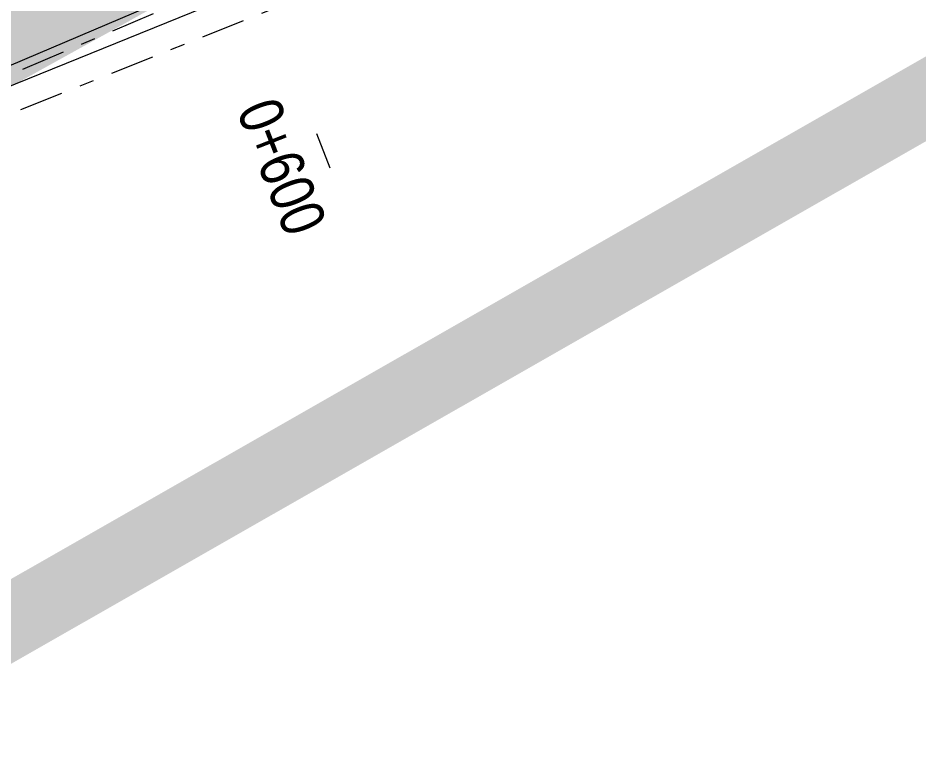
# Model space of a CAD drawing. Header units: metres. Extents: x -703672 to 3951284, y -4124475 to 4104628.
# Drawn here: x 327516.36 to 327540.8, y 4104354.27 to 4104374.45 of the extents above; entities that cross this region are included whole.
import ezdxf

# ---------------------------------------------------------------- set-up
doc = ezdxf.new("R2010")
doc.units = ezdxf.units.M
doc.header["$MEASUREMENT"] = 0
doc.linetypes.add('DGN Style 7', pattern=[2.6567653376214695, 1.195544401929661, -0.5313530675242938, 0.3985148006432204, -0.5313530675242938])
for name, color, linetype, lineweight in [('C-ALGN-STAT1', 8, 'Continuous', 0), ('C-ANNO-TEXT', 7, 'Continuous', 25), ('C-PROP-BASE', 2, 'CONLMT', 0), ('V-DTCH-CNTR', 252, 'DGN Style 7', 0), ('V-DTCH-TOP~', 252, 'Continuous', 0)]:
    doc.layers.add(name, color=color, linetype=linetype, lineweight=lineweight)
doc.styles.add('Style-ENGINEERING', font='ENGINEERING.shx')
doc.linetypes.add('CONLMT', pattern='A,0.10417,-0.00902625,[2,dgnlstyle-tsaec.shx,S=4.133597883597883e-05,R=0,X=0,Y=0],-0.00902625', length=0.1222225)

msp = doc.modelspace()

# ---------------------------------------------------------------- linework, layer by layer
at = {"layer": 'C-ALGN-STAT1', "transparency": 33554661, "flags": 128}
msp.add_lwpolyline([(327524.4540734461, 4104371.313188157), (327524.8179907667, 4104370.381756902)], dxfattribs=at)
at = {"layer": 'C-ANNO-TEXT', "color": 1, "lineweight": -2, "ltscale": 0.6, "const_width": 2}
for points in [[(327467.2386248326, 4103797.2247401), (327156.8648356255, 4103761.373978369), (326979.0661552008, 4103502.615700151), (326871.4499485465, 4103518.203972804), (326865.2079128604, 4103607.054358139), (326922.9155558757, 4103790.989934454), (327072.6458671009, 4104048.19014053), (327277.7320847269, 4104241.620140299), (327549.8820684357, 4104392.415849384)], [(327554.8350382773, 4104380.16774108), (327275.3480059607, 4104220.406195212), (327093.3818080015, 4104047.583524398), (327001.8950954843, 4103885.810832099), (326940.431142319, 4103781.08774414), (326891.8948100628, 4103650.048591174), (326879.9189725379, 4103599.019840731), (326881.1756962286, 4103522.160821603), (327011.0294437818, 4103497.589092612), (327253.4385069069, 4103456.857713948), (327544.716564442, 4103334.973178718), (327826.9203376779, 4103396.417603671), (327953.6137947738, 4102865.62848762), (328093.7569675464, 4102751.786021037), (328281.8958965763, 4102788.880219985)]]:
    msp.add_lwpolyline(points, dxfattribs=at)
at = {"layer": 'C-PROP-BASE', "color": 251, "linetype": 'DGN Style 7'}
msp.add_lwpolyline([(327263.0649347309, 4104223.844712024), (327317.2629347312, 4104265.886712024), (327324.1439347306, 4104267.327712024), (327346.295934731, 4104283.187712024), (327359.1729347316, 4104291.346712023), (327404.228934731, 4104316.905712025), (327431.098934731, 4104331.651712024), (327456.9859347312, 4104345.905712024), (327477.924934731, 4104355.735712023), (327513.9689347306, 4104370.973712026), (327551.2589347312, 4104385.915712024), (327568.9209347306, 4104392.436712024), (327579.5709347305, 4104394.402712024), (327583.3059347307, 4104395.516712025), (327593.9229347308, 4104399.284712024), (327608.7339347306, 4104403.544712024), (327619.4377330072, 4104406.975873606), (327628.1663090148, 4104409.771393605), (327629.4114930161, 4104410.721665605), (327667.2257650528, 4104420.453761615), (327720.4737645751, 4104433.986945492)], dxfattribs=at)
at = {"layer": 'V-DTCH-CNTR'}
msp.add_polyline3d([(327418.4706795096, 4104326.45306066, 7.38020229262991), (327428.9253132511, 4104332.141935452, 7.633499214929593), (327443.7676616226, 4104340.040269974, 7.439278314293531), (327458.8115465615, 4104348.002235413, 7.358978811342588), (327470.9857904799, 4104353.614381012, 7.352012597327622), (327484.4427343439, 4104359.748059304, 7.441092287133856), (327496.679983031, 4104364.959000974, 7.390533269240571), (327511.5984774863, 4104370.981058912, 7.464600404923559), (327522.8840216115, 4104375.786743388, 7.587512828973757), (327538.1076923591, 4104381.820862406, 7.847630369871858)], dxfattribs=at)
msp.add_polyline3d([(327418.4706795096, 4104326.45306066, 7.38020229262991), (327428.9253132511, 4104332.141935452, 7.633499214929593), (327443.7676616226, 4104340.040269974, 7.439278314293531), (327458.8115465615, 4104348.002235413, 7.358978811342588), (327470.9857904799, 4104353.614381012, 7.352012597327622), (327484.4427343439, 4104359.748059304, 7.441092287133856), (327496.679983031, 4104364.959000974, 7.390533269240571), (327511.5984774863, 4104370.981058912, 7.464600404923559), (327522.8840216115, 4104375.786743388, 7.587512828973757), (327538.1076923591, 4104381.820862406, 7.847630369871858)], dxfattribs=at)
at = {"layer": 'V-DTCH-TOP~'}
for points in [[(327418.4995352632, 4104326.680950844, 7.82981116673151), (327428.8380831756, 4104332.186857169, 7.882475199376586), (327443.5478035379, 4104340.209837399, 7.889757681781731), (327458.6482675851, 4104348.215064591, 7.87424444229098), (327470.8255220834, 4104353.829159425, 7.88612192145952), (327484.3005561751, 4104359.952250601, 7.891749061788111), (327496.6325565194, 4104365.307077452, 7.886737733221324), (327511.5791691318, 4104371.219559618, 7.894030898769543), (327522.93932672, 4104376.06294121, 7.923019541056881), (327537.9415176119, 4104382.16618972, 7.881930910367387)], [(327418.4995352632, 4104326.680950844, 7.82981116673151), (327428.8380831756, 4104332.186857169, 7.882475199376586), (327443.5478035379, 4104340.209837399, 7.889757681781731), (327458.6482675851, 4104348.215064591, 7.87424444229098), (327470.8255220834, 4104353.829159425, 7.88612192145952), (327484.3005561751, 4104359.952250601, 7.891749061788111), (327496.6325565194, 4104365.307077452, 7.886737733221324), (327511.5791691318, 4104371.219559618, 7.894030898769543), (327522.93932672, 4104376.06294121, 7.923019541056881), (327537.9415176119, 4104382.16618972, 7.881930910367387)], [(327418.886920101, 4104326.28261227, 7.82919908094221), (327429.0615909337, 4104331.757041412, 7.885389945621966), (327444.0325283131, 4104339.777016723, 7.855693248536966), (327458.9374288887, 4104347.756524167, 7.845193503456052), (327471.1240432606, 4104353.439732163, 7.819124792689585), (327484.7902671827, 4104359.510639882, 7.830784582354191), (327496.8282802093, 4104364.629919698, 7.87612077931297), (327511.839726263, 4104370.860196603, 7.873661048444163), (327523.1126699205, 4104375.436614814, 7.82944570935986), (327538.2472331353, 4104381.469484918, 7.849478099257972)], [(327418.886920101, 4104326.28261227, 7.82919908094221), (327429.0615909337, 4104331.757041412, 7.885389945621966), (327444.0325283131, 4104339.777016723, 7.855693248536966), (327458.9374288887, 4104347.756524167, 7.845193503456052), (327471.1240432606, 4104353.439732163, 7.819124792689585), (327484.7902671827, 4104359.510639882, 7.830784582354191), (327496.8282802093, 4104364.629919698, 7.87612077931297), (327511.839726263, 4104370.860196603, 7.873661048444163), (327523.1126699205, 4104375.436614814, 7.82944570935986), (327538.2472331353, 4104381.469484918, 7.849478099257972)]]:
    msp.add_polyline3d(points, dxfattribs=at)

# ---------------------------------------------------------------- texts
at = {"layer": 'C-ALGN-STAT1', "linetype": 'Continuous', "insert": (327524.0771733531, 4104370.629122137), "char_height": 1.2, "attachment_point": 2, "rotation": 291.3409679463224, "line_spacing_factor": 1.2, "style": 'Style-ENGINEERING'}
msp.add_mtext('\\H1x;\\W0.833333;0+600', dxfattribs=at)

doc.saveas('drawing.dxf')
